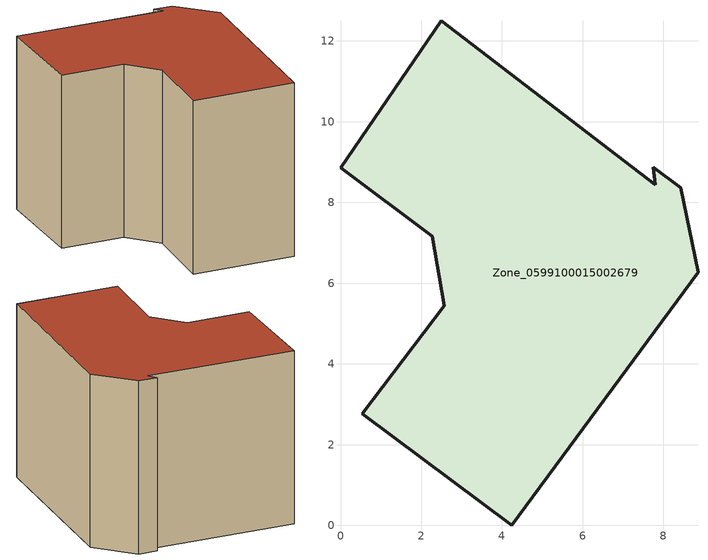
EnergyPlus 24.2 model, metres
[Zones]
Zone_0599100015002679
 floor ground (C_G): 2.5,12.51 7.8,8.44 7.75,8.87 8.42,8.37 8.86,6.27 4.25,0 0.53,2.77 2.56,5.45 2.27,7.17 0,8.86 z1.02
 wall outside (C_F): 8.86,6.27 8.42,8.37 7.75,8.87 7.8,8.44 2.5,12.51 0,8.86 2.27,7.17 2.56,5.45 0.53,2.77 4.25,0 8.86,6.27 z1.02:9.04
 roof outside (C_R): 7.8,8.44 2.5,12.51 0,8.86 2.27,7.17 2.56,5.45 0.53,2.77 4.25,0 8.86,6.27 8.42,8.37 7.75,8.87 z9.04
[BUILDING]
Pand.0599100015002679: North Axis=0; Terrain=City; Loads Convergence Tolerance Value=0.04; Temperature Convergence Tolerance Value=0.4; Solar Distribution=FullExterior; Maximum Number of Warmup Days=25; Minimum Number of Warmup Days=1
[Site:Location]
Rotterdam.The.Hague.AP_ZH_NLD Design_Conditions: Latitude=51.96; Longitude=4.45; Time Zone=1; Elevation=-4.5
[SITE:GROUNDTEMPERATURE:BUILDINGSURFACE]
18, 18, 18, 18, 18, 18, 18, 18, 18, 18, 18, 18
[MATERIAL] Thermal Absorptance=0.9; Solar Absorptance=0.7; Visible Absorptance=0.7
Name | Roughness | Thickness | Conductivity | Density | Specific Heat
G.TI.1975-1991 | MediumSmooth | 0.15 | 0.288461 | 540 | 1210
F.TI.1975-1991 | Rough | 0.3 | 0.230769 | 1920 | 840
R.TI.1975-1991 | MediumRough | 0.2 | 0.153846 | 1500 | 1000
[CONSTRUCTION]
C_G: G.TI.1975-1991
C_F: F.TI.1975-1991
C_R: R.TI.1975-1991
[ZONE]
Zone_0599100015002679: Type=1; Multiplier=1; Ceiling Height=Autocalculate; Volume=Autocalculate; Floor Area=autocalculate; Part of Total Floor Area=Yes
[ZONEINFILTRATION:DESIGNFLOWRATE]
Infil_Zone_0599100015002679: Zone or ZoneList or Space or SpaceList=Zone_0599100015002679; Schedule=AlwaysOn; Design Flow Rate Calculation Method=Flow/Area; Flow Rate per Floor Area=0.003; Constant Term Coefficient=1; Temperature Term Coefficient=0; Velocity Term Coefficient=0; Velocity Squared Term Coefficient=0
[HVACTEMPLATE:ZONE:IDEALLOADSAIRSYSTEM]
Zone_0599100015002679: Maximum Heating Supply Air Temperature=50; Minimum Cooling Supply Air Temperature=13; Maximum Heating Supply Air Humidity Ratio=0.0156; Minimum Cooling Supply Air Humidity Ratio=0.0077; Heating Limit=NoLimit; Cooling Limit=NoLimit; Dehumidification Control Type=ConstantSensibleHeatRatio; Cooling Sensible Heat Ratio=0.7; Dehumidification Setpoint=60; Humidification Control Type=None; Humidification Setpoint=30; Outdoor Air Method=None; Outdoor Air Flow Rate per Person=0.00944; Outdoor Air Flow Rate per Zone Floor Area=0; Outdoor Air Flow Rate per Zone=0; Demand Controlled Ventilation Type=None; Outdoor Air Economizer Type=NoEconomizer; Heat Recovery Type=None; Sensible Heat Recovery Effectiveness=0.7; Latent Heat Recovery Effectiveness=0.65
[ZONECONTROL:THERMOSTAT]
ThermostatControl_Zone_0599100015002679: Zone or ZoneList=Zone_0599100015002679; Control Type Schedule=DualSetpointControlType; Control 1=Thermostat_Zone_0599100015002679; Temperature Difference Between Cutout And Setpoint=0
[THERMOSTATSETPOINT:DUALSETPOINT]
Thermostat_Zone_0599100015002679: Heating Setpoint Temperature Schedule=HeatingSetpoint_Zone_0599100015002679; Cooling Setpoint Temperature Schedule=CoolingSetpoint_Zone_0599100015002679
[SCHEDULE:COMPACT]
HeatingSetpoint_Zone_0599100015002679: Through: 12/31, For: AllDays, Until: 24:00, 21
CoolingSetpoint_Zone_0599100015002679: Through: 12/31, For: AllDays, Until: 24:00, 24
DualSetpointControlType: Through: 12/31, For: AllDays, Until: 24:00, 4
AlwaysOn: Through: 12/31, For: AllDays, Until: 24:00, 1
